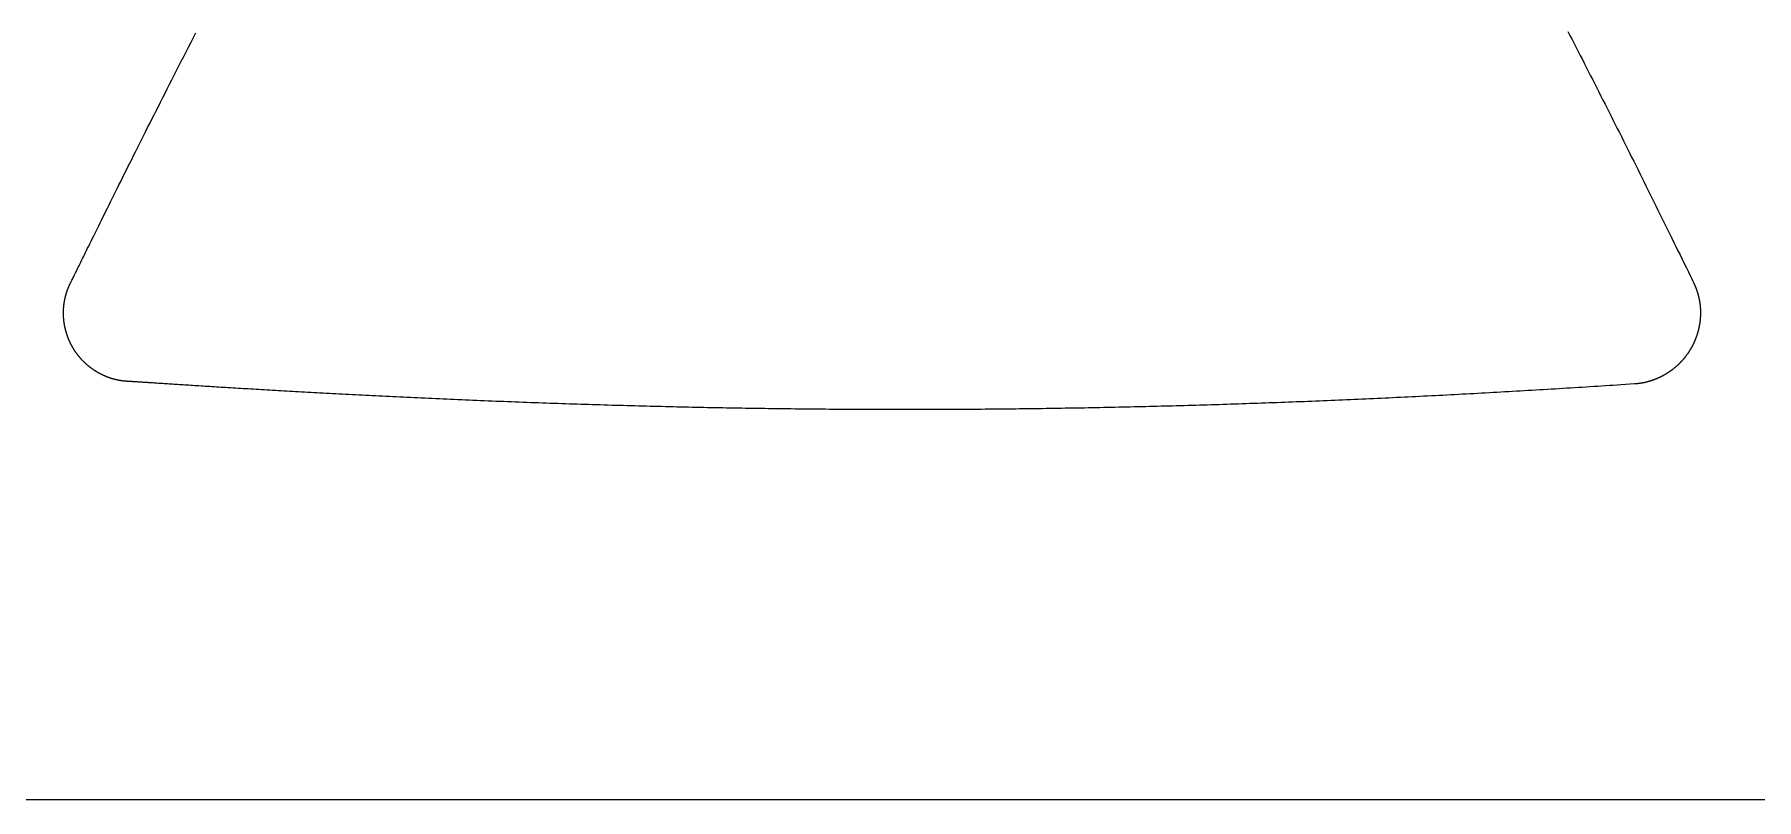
# Model space of a CAD drawing. Extents: x -3 to 136, y 0 to 121.
# Drawn here: x 70.66 to 96.39, y 0 to 11.43 of the extents above; entities that cross this region are included whole.
import ezdxf

# ---------------------------------------------------------------- set-up
doc = ezdxf.new("R2010")
doc.units = 0
doc.layers.get('0').update_dxf_attribs({"linetype": 'CONTINUOUS'})

msp = doc.modelspace()

# ---------------------------------------------------------------- linework, layer by layer
msp.add_lwpolyline([(69.26408, 119.9689, 0.57735027), (64.06792, 119.9689), (-2.59808, 4.5, 0.57735027), (0, 0), (133.332, 0, 0.57735027), (135.93008, 4.5)], format="xyb", close=True)
for points in [[(71.208, 7.72468, 0), (71.2116, 7.73177, 0), (71.2158, 7.74005, 0), (71.2206, 7.7495, 0), (71.2259, 7.76011, 0), (71.2317, 7.77188, 0), (71.2381, 7.78479, 0), (71.2451, 7.79884, 0), (71.2526, 7.81401, 0), (71.2606, 7.8303, 0), (71.2692, 7.8477, 0), (71.2783, 7.86619, 0), (71.288, 7.88577, 0), (71.2981, 7.90642, 0), (71.3088, 7.92815, 0), (71.32, 7.95093, 0), (71.3317, 7.97476, 0), (71.3439, 7.99963, 0), (71.3567, 8.02553, 0), (71.3699, 8.05244, 0), (71.3836, 8.08037, 0), (71.3978, 8.1093, 0), (71.4125, 8.13922, 0), (71.4277, 8.17012, 0), (71.4434, 8.20199, 0), (71.4595, 8.23483, 0), (71.4761, 8.26862, 0), (71.4932, 8.30334, 0), (71.5108, 8.33901, 0), (71.5288, 8.37559, 0), (71.5472, 8.41309, 0), (71.5662, 8.4515, 0), (71.5855, 8.4908, 0), (71.6054, 8.53098, 0), (71.6256, 8.57204, 0), (71.6463, 8.61396, 0), (71.6675, 8.65674, 0), (71.689, 8.70037, 0), (71.711, 8.74484, 0), (71.7334, 8.79013, 0), (71.7562, 8.83624, 0), (71.7795, 8.88315, 0), (71.8032, 8.93087, 0), (71.8272, 8.97937, 0), (71.8517, 9.02866, 0), (71.8765, 9.07871, 0), (71.9018, 9.12952, 0), (71.9275, 9.18109, 0), (71.9535, 9.23339, 0), (71.9799, 9.28643, 0), (72.0067, 9.34019, 0), (72.0339, 9.39465, 0), (72.0614, 9.44983, 0), (72.0894, 9.50569, 0), (72.1176, 9.56224, 0), (72.1463, 9.61946, 0), (72.1753, 9.67734, 0), (72.2046, 9.73588, 0), (72.2343, 9.79506, 0), (72.2644, 9.85488, 0), (72.2948, 9.91532, 0), (72.3255, 9.97638, 0), (72.3565, 10.038, 0), (72.3879, 10.1003, 0), (72.4196, 10.1632, 0), (72.4516, 10.2266, 0), (72.484, 10.2906, 0), (72.5166, 10.3551, 0), (72.5496, 10.4202, 0), (72.5829, 10.4859, 0), (72.6164, 10.552, 0), (72.6503, 10.6187, 0), (72.6845, 10.6859, 0), (72.7189, 10.7536, 0), (72.7537, 10.8218, 0), (72.7887, 10.8905, 0), (72.824, 10.9596, 0), (72.8596, 11.0292, 0), (72.8954, 11.0993, 0), (72.9315, 11.1697, 0), (72.9679, 11.2407, 0), (73.0045, 11.312, 0), (73.0414, 11.3838, 0), (73.0785, 11.456, 0)], [(93.5758, 11.475, 0), (93.6068, 11.4148, 0), (93.6378, 11.3546, 0), (93.6688, 11.2944, 0), (93.6997, 11.2341, 0), (93.7306, 11.1738, 0), (93.7615, 11.1135, 0), (93.7924, 11.0532, 0), (93.8233, 10.9929, 0), (93.8541, 10.9325, 0), (93.8849, 10.8722, 0), (93.9157, 10.8118, 0), (93.9465, 10.7513, 0), (93.9772, 10.6909, 0), (94.008, 10.6304, 0), (94.0387, 10.5699, 0), (94.0694, 10.5094, 0), (94.1001, 10.4489, 0), (94.1307, 10.3883, 0), (94.1614, 10.3277, 0), (94.192, 10.2671, 0), (94.2227, 10.2064, 0), (94.2533, 10.1457, 0), (94.2839, 10.085, 0), (94.3144, 10.0243, 0), (94.345, 9.9635, 0), (94.3755, 9.90269, 0), (94.4061, 9.84184, 0), (94.4366, 9.78097, 0), (94.4671, 9.72006, 0), (94.4976, 9.65912, 0), (94.5281, 9.59814, 0), (94.5586, 9.53712, 0), (94.5891, 9.47607, 0), (94.6195, 9.41498, 0), (94.65, 9.35385, 0), (94.6804, 9.29269, 0), (94.7109, 9.23148, 0), (94.7413, 9.17023, 0), (94.7717, 9.10899, 0), (94.8019, 9.04806, 0), (94.8319, 8.98746, 0), (94.8618, 8.92714, 0), (94.8916, 8.86701, 0), (94.9212, 8.80701, 0), (94.9508, 8.74706, 0), (94.9804, 8.68711, 0), (95.01, 8.62708, 0), (95.0396, 8.5669, 0), (95.0694, 8.5065, 0), (95.0992, 8.44581, 0), (95.1292, 8.38476, 0), (95.1594, 8.32329, 0), (95.1897, 8.26132, 0), (95.2204, 8.19878, 0), (95.2513, 8.13561, 0), (95.2826, 8.07173, 0), (95.3142, 8.00708, 0), (95.3461, 7.9417, 0), (95.3755, 7.88149, 0), (95.4008, 7.82977, 0), (95.4219, 7.78645, 0), (95.439, 7.75144, 0), (95.4521, 7.72468, 0)], [(72.0614, 6.24651, 0), (72.0569, 6.24675, 0), (72.0524, 6.247, 0), (72.0479, 6.24728, 0), (72.0434, 6.24758, 0), (72.0388, 6.2479, 0), (72.0343, 6.24824, 0), (72.0298, 6.2486, 0), (72.0253, 6.24899, 0), (72.0208, 6.24939, 0), (72.0163, 6.24981, 0), (72.0118, 6.25026, 0), (72.0073, 6.25072, 0), (72.0028, 6.25121, 0), (71.9983, 6.25171, 0), (71.9938, 6.25224, 0), (71.9893, 6.25279, 0), (71.9848, 6.25336, 0), (71.9803, 6.25394, 0), (71.9758, 6.25455, 0), (71.9713, 6.25518, 0), (71.9668, 6.25583, 0), (71.9624, 6.2565, 0), (71.9579, 6.25719, 0), (71.9534, 6.2579, 0), (71.949, 6.25864, 0), (71.9445, 6.25939, 0), (71.94, 6.26016, 0), (71.9356, 6.26095, 0), (71.9311, 6.26177, 0), (71.9267, 6.2626, 0), (71.9222, 6.26345, 0), (71.9178, 6.26433, 0), (71.9133, 6.26522, 0), (71.9089, 6.26614, 0), (71.9045, 6.26707, 0), (71.9, 6.26803, 0), (71.8956, 6.269, 0), (71.8912, 6.27, 0), (71.8868, 6.27101, 0), (71.8824, 6.27205, 0), (71.878, 6.2731, 0), (71.8736, 6.27418, 0), (71.8692, 6.27527, 0), (71.8648, 6.27639, 0), (71.8604, 6.27753, 0), (71.856, 6.27868, 0), (71.8516, 6.27986, 0), (71.8473, 6.28105, 0), (71.8429, 6.28227, 0), (71.8385, 6.2835, 0), (71.8342, 6.28476, 0), (71.8298, 6.28603, 0), (71.8255, 6.28733, 0), (71.8212, 6.28864, 0), (71.8168, 6.28997, 0), (71.8125, 6.29133, 0), (71.8082, 6.2927, 0), (71.8039, 6.29409, 0), (71.7996, 6.2955, 0), (71.7953, 6.29693, 0), (71.791, 6.29838, 0), (71.7867, 6.29985, 0), (71.7824, 6.30134, 0), (71.7782, 6.30284, 0), (71.7739, 6.30437, 0), (71.7696, 6.30591, 0), (71.7654, 6.30748, 0), (71.7611, 6.30906, 0), (71.7569, 6.31066, 0), (71.7527, 6.31229, 0), (71.7485, 6.31393, 0), (71.7443, 6.31559, 0), (71.74, 6.31726, 0), (71.7359, 6.31896, 0), (71.7317, 6.32068, 0), (71.7275, 6.32241, 0), (71.7233, 6.32416, 0), (71.7191, 6.32594, 0), (71.715, 6.32773, 0), (71.7108, 6.32954, 0), (71.7067, 6.33137, 0), (71.7026, 6.33321, 0), (71.6984, 6.33508, 0), (71.6943, 6.33696, 0), (71.6902, 6.33887, 0), (71.6861, 6.34079, 0), (71.682, 6.34273, 0), (71.6779, 6.34469, 0), (71.6738, 6.34666, 0), (71.6698, 6.34866, 0), (71.6657, 6.35067, 0), (71.6617, 6.3527, 0), (71.6576, 6.35475, 0), (71.6536, 6.35682, 0), (71.6496, 6.35891, 0), (71.6456, 6.36101, 0), (71.6415, 6.36313, 0), (71.6376, 6.36527, 0), (71.6336, 6.36743, 0), (71.6296, 6.36961, 0), (71.6256, 6.3718, 0), (71.6217, 6.37401, 0), (71.6177, 6.37624, 0), (71.6138, 6.37848, 0), (71.6099, 6.38074, 0), (71.606, 6.38302, 0), (71.6021, 6.38532, 0), (71.5982, 6.38763, 0), (71.5943, 6.38996, 0), (71.5904, 6.39231, 0), (71.5866, 6.39467, 0), (71.5827, 6.39705, 0), (71.5789, 6.39945, 0), (71.5751, 6.40186, 0), (71.5712, 6.40429, 0), (71.5674, 6.40674, 0), (71.5637, 6.4092, 0), (71.5599, 6.41168, 0), (71.5561, 6.41418, 0), (71.5524, 6.41669, 0), (71.5486, 6.41922, 0), (71.5449, 6.42176, 0), (71.5412, 6.42433, 0), (71.5374, 6.4269, 0), (71.5337, 6.4295, 0), (71.5301, 6.43211, 0), (71.5264, 6.43474, 0), (71.5227, 6.43738, 0), (71.5191, 6.44004, 0), (71.5154, 6.44271, 0), (71.5118, 6.4454, 0), (71.5082, 6.44811, 0), (71.5046, 6.45083, 0), (71.501, 6.45357, 0), (71.4974, 6.45633, 0), (71.4939, 6.4591, 0), (71.4903, 6.46188, 0), (71.4868, 6.46468, 0), (71.4832, 6.4675, 0), (71.4797, 6.47033, 0), (71.4762, 6.47318, 0), (71.4727, 6.47604, 0), (71.4692, 6.47892, 0), (71.4658, 6.48181, 0), (71.4623, 6.48472, 0), (71.4589, 6.48765, 0), (71.4555, 6.49059, 0), (71.452, 6.49354, 0), (71.4486, 6.49651, 0), (71.4453, 6.4995, 0), (71.4419, 6.5025, 0), (71.4385, 6.50551, 0), (71.4352, 6.50854, 0), (71.4318, 6.51159, 0), (71.4285, 6.51465, 0), (71.4252, 6.51772, 0), (71.4219, 6.52081, 0), (71.4186, 6.52392, 0), (71.4154, 6.52703, 0), (71.4121, 6.53017, 0), (71.4089, 6.53332, 0), (71.4056, 6.53648, 0), (71.4024, 6.53966, 0), (71.3992, 6.54285, 0), (71.396, 6.54605, 0), (71.3928, 6.54927, 0), (71.3897, 6.55251, 0), (71.3865, 6.55576, 0), (71.3834, 6.55902, 0), (71.3803, 6.5623, 0), (71.3772, 6.56559, 0), (71.3741, 6.56889, 0), (71.371, 6.57221, 0), (71.368, 6.57554, 0), (71.3649, 6.57889, 0), (71.3619, 6.58225, 0), (71.3589, 6.58563, 0), (71.3559, 6.58902, 0), (71.3529, 6.59242, 0), (71.3499, 6.59584, 0), (71.3469, 6.59927, 0), (71.344, 6.60271, 0), (71.3411, 6.60617, 0), (71.3381, 6.60964, 0), (71.3352, 6.61312, 0), (71.3324, 6.61662, 0), (71.3295, 6.62013, 0), (71.3266, 6.62365, 0), (71.3238, 6.62718, 0), (71.321, 6.63073, 0), (71.3182, 6.63429, 0), (71.3154, 6.63785, 0), (71.3126, 6.64144, 0), (71.3098, 6.64503, 0), (71.3071, 6.64863, 0), (71.3044, 6.65225, 0), (71.3017, 6.65587, 0), (71.299, 6.65951, 0), (71.2963, 6.66316, 0), (71.2936, 6.66682, 0), (71.291, 6.67049, 0), (71.2884, 6.67417, 0), (71.2857, 6.67787, 0), (71.2832, 6.68157, 0), (71.2806, 6.68529, 0), (71.278, 6.68902, 0), (71.2755, 6.69275, 0), (71.2729, 6.6965, 0), (71.2704, 6.70026, 0), (71.2679, 6.70403, 0), (71.2655, 6.70781, 0), (71.263, 6.7116, 0), (71.2606, 6.7154, 0), (71.2581, 6.71921, 0), (71.2557, 6.72304, 0), (71.2533, 6.72687, 0), (71.251, 6.73071, 0), (71.2486, 6.73456, 0), (71.2463, 6.73843, 0), (71.2439, 6.7423, 0), (71.2416, 6.74618, 0), (71.2393, 6.75008, 0), (71.2371, 6.75398, 0), (71.2348, 6.75789, 0), (71.2326, 6.76181, 0), (71.2303, 6.76574, 0), (71.2281, 6.76969, 0), (71.2259, 6.77364, 0), (71.2238, 6.7776, 0), (71.2216, 6.78157, 0), (71.2195, 6.78555, 0), (71.2174, 6.78954, 0), (71.2153, 6.79353, 0), (71.2132, 6.79754, 0), (71.2111, 6.80156, 0), (71.2091, 6.80558, 0), (71.207, 6.80962, 0), (71.205, 6.81366, 0), (71.203, 6.81771, 0), (71.2011, 6.82178, 0), (71.1991, 6.82585, 0), (71.1972, 6.82992, 0), (71.1952, 6.83401, 0), (71.1933, 6.83811, 0), (71.1914, 6.84221, 0), (71.1896, 6.84633, 0), (71.1877, 6.85045, 0), (71.1859, 6.85458, 0), (71.1841, 6.85872, 0), (71.1823, 6.86286, 0), (71.1805, 6.86702, 0), (71.1787, 6.87118, 0), (71.177, 6.87535, 0), (71.1753, 6.87953, 0), (71.1736, 6.88372, 0), (71.1719, 6.88791, 0), (71.1702, 6.89212, 0), (71.1686, 6.89633, 0), (71.1669, 6.90055, 0), (71.1653, 6.90477, 0), (71.1637, 6.90901, 0), (71.1621, 6.91325, 0), (71.1606, 6.9175, 0), (71.159, 6.92175, 0), (71.1575, 6.92602, 0), (71.156, 6.93029, 0), (71.1545, 6.93457, 0), (71.153, 6.93885, 0), (71.1516, 6.94314, 0), (71.1502, 6.94744, 0), (71.1488, 6.95175, 0), (71.1474, 6.95606, 0), (71.146, 6.96038, 0), (71.1446, 6.96471, 0), (71.1433, 6.96904, 0), (71.142, 6.97338, 0), (71.1407, 6.97773, 0), (71.1394, 6.98207, 0), (71.1381, 6.98643, 0), (71.1369, 6.99078, 0), (71.1357, 6.99515, 0), (71.1345, 6.99951, 0), (71.1333, 7.00389, 0), (71.1321, 7.00826, 0), (71.131, 7.01264, 0), (71.1299, 7.01703, 0), (71.1288, 7.02142, 0), (71.1277, 7.02581, 0), (71.1266, 7.03021, 0), (71.1256, 7.03461, 0), (71.1246, 7.03901, 0), (71.1236, 7.04342, 0), (71.1226, 7.04784, 0), (71.1216, 7.05226, 0), (71.1207, 7.05668, 0), (71.1197, 7.0611, 0), (71.1188, 7.06553, 0), (71.1179, 7.06996, 0), (71.1171, 7.0744, 0), (71.1162, 7.07883, 0), (71.1154, 7.08328, 0), (71.1146, 7.08772, 0), (71.1138, 7.09217, 0), (71.113, 7.09662, 0), (71.1123, 7.10108, 0), (71.1115, 7.10553, 0), (71.1108, 7.10999, 0), (71.1101, 7.11446, 0), (71.1095, 7.11892, 0), (71.1088, 7.12339, 0), (71.1082, 7.12786, 0), (71.1076, 7.13234, 0), (71.107, 7.13681, 0), (71.1064, 7.14129, 0), (71.1059, 7.14577, 0), (71.1053, 7.15026, 0), (71.1048, 7.15474, 0), (71.1043, 7.15923, 0), (71.1039, 7.16372, 0), (71.1034, 7.16821, 0), (71.103, 7.17271, 0), (71.1026, 7.1772, 0), (71.1022, 7.1817, 0), (71.1018, 7.1862, 0), (71.1014, 7.1907, 0), (71.1011, 7.1952, 0), (71.1008, 7.19971, 0), (71.1005, 7.20422, 0), (71.1002, 7.20872, 0), (71.1, 7.21323, 0), (71.0997, 7.21774, 0), (71.0995, 7.22225, 0), (71.0993, 7.22677, 0), (71.0992, 7.23128, 0), (71.099, 7.23579, 0), (71.0989, 7.24031, 0), (71.0988, 7.24483, 0), (71.0987, 7.24934, 0), (71.0986, 7.25386, 0), (71.0985, 7.25838, 0), (71.0985, 7.2629, 0), (71.0985, 7.26742, 0), (71.0985, 7.27194, 0), (71.0985, 7.27646, 0), (71.0986, 7.28098, 0), (71.0986, 7.2855, 0), (71.0987, 7.29002, 0), (71.0988, 7.29454, 0), (71.099, 7.29907, 0), (71.0991, 7.30359, 0), (71.0993, 7.30811, 0), (71.0995, 7.31263, 0), (71.0997, 7.31715, 0), (71.0999, 7.32167, 0), (71.1001, 7.32619, 0), (71.1004, 7.33071, 0), (71.1007, 7.33523, 0), (71.101, 7.33975, 0), (71.1013, 7.34427, 0), (71.1017, 7.34879, 0), (71.1021, 7.35331, 0), (71.1025, 7.35782, 0), (71.1029, 7.36234, 0), (71.1033, 7.36685, 0), (71.1038, 7.37136, 0), (71.1042, 7.37586, 0), (71.1047, 7.38037, 0), (71.1052, 7.38487, 0), (71.1058, 7.38936, 0), (71.1063, 7.39385, 0), (71.1069, 7.39834, 0), (71.1075, 7.40283, 0), (71.1081, 7.40731, 0), (71.1087, 7.41179, 0), (71.1094, 7.41627, 0), (71.11, 7.42074, 0), (71.1107, 7.42521, 0), (71.1115, 7.42968, 0), (71.1122, 7.43414, 0), (71.1129, 7.4386, 0), (71.1137, 7.44305, 0), (71.1145, 7.4475, 0), (71.1153, 7.45194, 0), (71.1161, 7.45638, 0), (71.117, 7.46082, 0), (71.1179, 7.46525, 0), (71.1188, 7.46968, 0), (71.1197, 7.4741, 0), (71.1206, 7.47852, 0), (71.1215, 7.48294, 0), (71.1225, 7.48735, 0), (71.1235, 7.49175, 0), (71.1245, 7.49615, 0), (71.1255, 7.50055, 0), (71.1266, 7.50494, 0), (71.1277, 7.50932, 0), (71.1288, 7.5137, 0), (71.1299, 7.51808, 0), (71.131, 7.52245, 0), (71.1321, 7.52681, 0), (71.1333, 7.53117, 0), (71.1345, 7.53553, 0), (71.1357, 7.53988, 0), (71.1369, 7.54422, 0), (71.1382, 7.54856, 0), (71.1394, 7.55289, 0), (71.1407, 7.55721, 0), (71.142, 7.56153, 0), (71.1434, 7.56585, 0), (71.1447, 7.57015, 0), (71.1461, 7.57445, 0), (71.1474, 7.57875, 0), (71.1488, 7.58304, 0), (71.1503, 7.58732, 0), (71.1517, 7.5916, 0), (71.1532, 7.59587, 0), (71.1546, 7.60013, 0), (71.1561, 7.60439, 0), (71.1577, 7.60864, 0), (71.1592, 7.61288, 0), (71.1608, 7.61712, 0), (71.1623, 7.62135, 0), (71.1639, 7.62558, 0), (71.1656, 7.62979, 0), (71.1672, 7.634, 0), (71.1688, 7.6382, 0), (71.1705, 7.6424, 0), (71.1722, 7.64659, 0), (71.1739, 7.65077, 0), (71.1757, 7.65494, 0), (71.1774, 7.6591, 0), (71.1792, 7.66326, 0), (71.181, 7.66741, 0), (71.1828, 7.67156, 0), (71.1846, 7.67569, 0), (71.1864, 7.67982, 0), (71.1883, 7.68394, 0), (71.1902, 7.68805, 0), (71.1921, 7.69215, 0), (71.194, 7.69625, 0), (71.196, 7.70033, 0), (71.1979, 7.70441, 0), (71.1999, 7.70848, 0), (71.2019, 7.71254, 0), (71.2039, 7.7166, 0), (71.206, 7.72064, 0), (71.208, 7.72468, 0)], [(95.4521, 7.72468, 0), (95.4541, 7.72052, 0), (95.4561, 7.71635, 0), (95.4581, 7.71218, 0), (95.46, 7.70799, 0), (95.462, 7.7038, 0), (95.4639, 7.6996, 0), (95.4658, 7.69538, 0), (95.4677, 7.69117, 0), (95.4696, 7.68694, 0), (95.4714, 7.6827, 0), (95.4733, 7.67846, 0), (95.4751, 7.67421, 0), (95.4769, 7.66995, 0), (95.4786, 7.66568, 0), (95.4804, 7.6614, 0), (95.4821, 7.65712, 0), (95.4838, 7.65283, 0), (95.4855, 7.64853, 0), (95.4872, 7.64423, 0), (95.4888, 7.63991, 0), (95.4905, 7.63559, 0), (95.4921, 7.63126, 0), (95.4937, 7.62693, 0), (95.4953, 7.62258, 0), (95.4968, 7.61823, 0), (95.4984, 7.61388, 0), (95.4999, 7.60951, 0), (95.5014, 7.60514, 0), (95.5028, 7.60076, 0), (95.5043, 7.59638, 0), (95.5057, 7.59199, 0), (95.5072, 7.58759, 0), (95.5086, 7.58318, 0), (95.5099, 7.57877, 0), (95.5113, 7.57436, 0), (95.5126, 7.56993, 0), (95.514, 7.5655, 0), (95.5153, 7.56107, 0), (95.5165, 7.55662, 0), (95.5178, 7.55217, 0), (95.519, 7.54772, 0), (95.5203, 7.54326, 0), (95.5215, 7.53879, 0), (95.5226, 7.53432, 0), (95.5238, 7.52984, 0), (95.5249, 7.52536, 0), (95.5261, 7.52087, 0), (95.5272, 7.51638, 0), (95.5282, 7.51188, 0), (95.5293, 7.50738, 0), (95.5303, 7.50288, 0), (95.5313, 7.49837, 0), (95.5323, 7.49386, 0), (95.5333, 7.48934, 0), (95.5343, 7.48482, 0), (95.5352, 7.48029, 0), (95.5361, 7.47576, 0), (95.537, 7.47123, 0), (95.5379, 7.46669, 0), (95.5388, 7.46215, 0), (95.5396, 7.4576, 0), (95.5404, 7.45306, 0), (95.5412, 7.4485, 0), (95.542, 7.44395, 0), (95.5427, 7.43939, 0), (95.5435, 7.43483, 0), (95.5442, 7.43026, 0), (95.5449, 7.42569, 0), (95.5456, 7.42112, 0), (95.5462, 7.41655, 0), (95.5469, 7.41197, 0), (95.5475, 7.40739, 0), (95.5481, 7.40281, 0), (95.5486, 7.39822, 0), (95.5492, 7.39364, 0), (95.5497, 7.38905, 0), (95.5502, 7.38445, 0), (95.5507, 7.37986, 0), (95.5512, 7.37526, 0), (95.5516, 7.37066, 0), (95.5521, 7.36606, 0), (95.5525, 7.36145, 0), (95.5529, 7.35685, 0), (95.5532, 7.35224, 0), (95.5536, 7.34763, 0), (95.5539, 7.34301, 0), (95.5542, 7.3384, 0), (95.5545, 7.33378, 0), (95.5548, 7.32917, 0), (95.555, 7.32455, 0), (95.5553, 7.31993, 0), (95.5555, 7.31531, 0), (95.5557, 7.31069, 0), (95.5558, 7.30607, 0), (95.556, 7.30144, 0), (95.5561, 7.29682, 0), (95.5562, 7.2922, 0), (95.5563, 7.28758, 0), (95.5563, 7.28297, 0), (95.5564, 7.27835, 0), (95.5564, 7.27373, 0), (95.5564, 7.26911, 0), (95.5564, 7.26449, 0), (95.5564, 7.25988, 0), (95.5563, 7.25526, 0), (95.5562, 7.25065, 0), (95.5561, 7.24603, 0), (95.556, 7.24142, 0), (95.5559, 7.23681, 0), (95.5557, 7.2322, 0), (95.5555, 7.22759, 0), (95.5553, 7.22298, 0), (95.5551, 7.21837, 0), (95.5549, 7.21377, 0), (95.5546, 7.20917, 0), (95.5544, 7.20456, 0), (95.5541, 7.19996, 0), (95.5537, 7.19536, 0), (95.5534, 7.19077, 0), (95.553, 7.18617, 0), (95.5527, 7.18158, 0), (95.5523, 7.17699, 0), (95.5519, 7.1724, 0), (95.5514, 7.16781, 0), (95.551, 7.16322, 0), (95.5505, 7.15864, 0), (95.55, 7.15406, 0), (95.5495, 7.14948, 0), (95.5489, 7.1449, 0), (95.5484, 7.14033, 0), (95.5478, 7.13576, 0), (95.5472, 7.13119, 0), (95.5466, 7.12662, 0), (95.5459, 7.12206, 0), (95.5453, 7.1175, 0), (95.5446, 7.11294, 0), (95.5439, 7.10839, 0), (95.5432, 7.10383, 0), (95.5425, 7.09929, 0), (95.5417, 7.09474, 0), (95.5409, 7.0902, 0), (95.5401, 7.08566, 0), (95.5393, 7.08112, 0), (95.5385, 7.07659, 0), (95.5376, 7.07206, 0), (95.5368, 7.06754, 0), (95.5359, 7.06301, 0), (95.535, 7.05849, 0), (95.534, 7.05398, 0), (95.5331, 7.04947, 0), (95.5321, 7.04496, 0), (95.5311, 7.04046, 0), (95.5301, 7.03596, 0), (95.5291, 7.03147, 0), (95.528, 7.02698, 0), (95.527, 7.02249, 0), (95.5259, 7.01801, 0), (95.5248, 7.01353, 0), (95.5236, 7.00905, 0), (95.5225, 7.00459, 0), (95.5213, 7.00012, 0), (95.5201, 6.99566, 0), (95.5189, 6.9912, 0), (95.5177, 6.98675, 0), (95.5165, 6.98231, 0), (95.5152, 6.97787, 0), (95.5139, 6.97343, 0), (95.5126, 6.969, 0), (95.5113, 6.96457, 0), (95.51, 6.96015, 0), (95.5086, 6.95574, 0), (95.5072, 6.95133, 0), (95.5058, 6.94692, 0), (95.5044, 6.94252, 0), (95.503, 6.93813, 0), (95.5015, 6.93374, 0), (95.5, 6.92935, 0), (95.4985, 6.92498, 0), (95.497, 6.9206, 0), (95.4955, 6.91624, 0), (95.4939, 6.91188, 0), (95.4924, 6.90753, 0), (95.4908, 6.90318, 0), (95.4892, 6.89884, 0), (95.4876, 6.89451, 0), (95.4859, 6.89019, 0), (95.4842, 6.88588, 0), (95.4826, 6.88157, 0), (95.4809, 6.87727, 0), (95.4792, 6.87298, 0), (95.4774, 6.8687, 0), (95.4757, 6.86442, 0), (95.4739, 6.86016, 0), (95.4721, 6.8559, 0), (95.4703, 6.85165, 0), (95.4685, 6.84741, 0), (95.4666, 6.84318, 0), (95.4648, 6.83895, 0), (95.4629, 6.83474, 0), (95.461, 6.83053, 0), (95.4591, 6.82633, 0), (95.4571, 6.82214, 0), (95.4552, 6.81796, 0), (95.4532, 6.81379, 0), (95.4512, 6.80962, 0), (95.4492, 6.80547, 0), (95.4472, 6.80132, 0), (95.4452, 6.79718, 0), (95.4431, 6.79306, 0), (95.441, 6.78894, 0), (95.4389, 6.78483, 0), (95.4368, 6.78073, 0), (95.4347, 6.77664, 0), (95.4326, 6.77256, 0), (95.4304, 6.76848, 0), (95.4282, 6.76442, 0), (95.426, 6.76037, 0), (95.4238, 6.75633, 0), (95.4216, 6.75229, 0), (95.4193, 6.74827, 0), (95.4171, 6.74425, 0), (95.4148, 6.74025, 0), (95.4125, 6.73626, 0), (95.4102, 6.73227, 0), (95.4078, 6.7283, 0), (95.4055, 6.72433, 0), (95.4031, 6.72038, 0), (95.4007, 6.71643, 0), (95.3983, 6.7125, 0), (95.3959, 6.70858, 0), (95.3935, 6.70466, 0), (95.391, 6.70076, 0), (95.3885, 6.69687, 0), (95.386, 6.69299, 0), (95.3835, 6.68911, 0), (95.381, 6.68525, 0), (95.3785, 6.6814, 0), (95.3759, 6.67756, 0), (95.3734, 6.67374, 0), (95.3708, 6.66992, 0), (95.3682, 6.66611, 0), (95.3656, 6.66232, 0), (95.3629, 6.65853, 0), (95.3603, 6.65476, 0), (95.3576, 6.651, 0), (95.3549, 6.64725, 0), (95.3522, 6.64351, 0), (95.3495, 6.63978, 0), (95.3468, 6.63606, 0), (95.344, 6.63235, 0), (95.3412, 6.62866, 0), (95.3385, 6.62498, 0), (95.3357, 6.62131, 0), (95.3329, 6.61765, 0), (95.33, 6.614, 0), (95.3272, 6.61036, 0), (95.3243, 6.60674, 0), (95.3214, 6.60313, 0), (95.3185, 6.59953, 0), (95.3156, 6.59594, 0), (95.3127, 6.59236, 0), (95.3098, 6.5888, 0), (95.3068, 6.58525, 0), (95.3038, 6.58171, 0), (95.3008, 6.57818, 0), (95.2978, 6.57467, 0), (95.2948, 6.57117, 0), (95.2918, 6.56768, 0), (95.2887, 6.5642, 0), (95.2857, 6.56073, 0), (95.2826, 6.55728, 0), (95.2795, 6.55384, 0), (95.2764, 6.55042, 0), (95.2733, 6.54701, 0), (95.2701, 6.54361, 0), (95.267, 6.54023, 0), (95.2638, 6.53686, 0), (95.2606, 6.53351, 0), (95.2574, 6.53017, 0), (95.2542, 6.52684, 0), (95.251, 6.52353, 0), (95.2477, 6.52023, 0), (95.2445, 6.51695, 0), (95.2412, 6.51368, 0), (95.238, 6.51043, 0), (95.2347, 6.50719, 0), (95.2314, 6.50397, 0), (95.228, 6.50076, 0), (95.2247, 6.49757, 0), (95.2214, 6.49439, 0), (95.218, 6.49122, 0), (95.2146, 6.48807, 0), (95.2112, 6.48494, 0), (95.2078, 6.48182, 0), (95.2044, 6.47871, 0), (95.201, 6.47562, 0), (95.1976, 6.47255, 0), (95.1941, 6.46949, 0), (95.1907, 6.46644, 0), (95.1872, 6.46341, 0), (95.1837, 6.4604, 0), (95.1802, 6.4574, 0), (95.1767, 6.45442, 0), (95.1731, 6.45145, 0), (95.1696, 6.4485, 0), (95.1661, 6.44556, 0), (95.1625, 6.44264, 0), (95.1589, 6.43973, 0), (95.1553, 6.43684, 0), (95.1517, 6.43397, 0), (95.1481, 6.43111, 0), (95.1445, 6.42826, 0), (95.1408, 6.42544, 0), (95.1372, 6.42262, 0), (95.1335, 6.41983, 0), (95.1298, 6.41705, 0), (95.1262, 6.41428, 0), (95.1225, 6.41154, 0), (95.1187, 6.4088, 0), (95.115, 6.40609, 0), (95.1113, 6.40339, 0), (95.1075, 6.4007, 0), (95.1038, 6.39804, 0), (95.1, 6.39538, 0), (95.0962, 6.39275, 0), (95.0924, 6.39013, 0), (95.0886, 6.38753, 0), (95.0848, 6.38494, 0), (95.081, 6.38237, 0), (95.0772, 6.37982, 0), (95.0733, 6.37729, 0), (95.0695, 6.37477, 0), (95.0656, 6.37226, 0), (95.0617, 6.36978, 0), (95.0578, 6.36731, 0), (95.0539, 6.36485, 0), (95.05, 6.36242, 0), (95.0461, 6.36, 0), (95.0421, 6.3576, 0), (95.0382, 6.35521, 0), (95.0342, 6.35285, 0), (95.0302, 6.35049, 0), (95.0263, 6.34816, 0), (95.0223, 6.34584, 0), (95.0183, 6.34354, 0), (95.0143, 6.34126, 0), (95.0102, 6.339, 0), (95.0062, 6.33675, 0), (95.0022, 6.33452, 0), (94.9981, 6.33231, 0), (94.994, 6.33011, 0), (94.99, 6.32793, 0), (94.9859, 6.32577, 0), (94.9818, 6.32363, 0), (94.9777, 6.3215, 0), (94.9736, 6.3194, 0), (94.9694, 6.31731, 0), (94.9653, 6.31523, 0), (94.9612, 6.31318, 0), (94.957, 6.31114, 0), (94.9529, 6.30912, 0), (94.9487, 6.30712, 0), (94.9445, 6.30514, 0), (94.9403, 6.30318, 0), (94.9361, 6.30124, 0), (94.9319, 6.29931, 0), (94.9277, 6.29741, 0), (94.9235, 6.29552, 0), (94.9193, 6.29365, 0), (94.915, 6.2918, 0), (94.9108, 6.28997, 0), (94.9065, 6.28816, 0), (94.9023, 6.28637, 0), (94.898, 6.28459, 0), (94.8938, 6.28284, 0), (94.8895, 6.28111, 0), (94.8852, 6.27939, 0), (94.8809, 6.27769, 0), (94.8766, 6.27601, 0), (94.8723, 6.27436, 0), (94.868, 6.27272, 0), (94.8637, 6.2711, 0), (94.8594, 6.26949, 0), (94.855, 6.26791, 0), (94.8507, 6.26635, 0), (94.8463, 6.26481, 0), (94.842, 6.26328, 0), (94.8376, 6.26178, 0), (94.8333, 6.26029, 0), (94.8289, 6.25883, 0), (94.8245, 6.25738, 0), (94.8202, 6.25596, 0), (94.8158, 6.25455, 0), (94.8114, 6.25316, 0), (94.807, 6.25179, 0), (94.8026, 6.25044, 0), (94.7982, 6.24911, 0), (94.7937, 6.24781, 0), (94.7893, 6.24652, 0), (94.7849, 6.24525, 0), (94.7805, 6.244, 0), (94.776, 6.24277, 0), (94.7716, 6.24155, 0), (94.7671, 6.24036, 0), (94.7627, 6.23919, 0), (94.7582, 6.23804, 0), (94.7538, 6.23691, 0), (94.7493, 6.2358, 0), (94.7448, 6.23471, 0), (94.7403, 6.23364, 0), (94.7358, 6.23258, 0), (94.7314, 6.23155, 0), (94.7269, 6.23054, 0), (94.7224, 6.22955, 0), (94.7179, 6.22858, 0), (94.7134, 6.22763, 0), (94.7089, 6.22669, 0), (94.7043, 6.22578, 0), (94.6998, 6.22489, 0), (94.6953, 6.22402, 0), (94.6908, 6.22317, 0), (94.6862, 6.22234, 0), (94.6817, 6.22153, 0), (94.6772, 6.22074, 0), (94.6726, 6.21997, 0), (94.6681, 6.21922, 0), (94.6635, 6.21849, 0), (94.659, 6.21779, 0), (94.6544, 6.2171, 0), (94.6498, 6.21643, 0), (94.6453, 6.21578, 0), (94.6407, 6.21516, 0), (94.6361, 6.21455, 0), (94.6316, 6.21397, 0), (94.627, 6.2134, 0), (94.6224, 6.21286, 0), (94.6178, 6.21234, 0), (94.6132, 6.21183, 0), (94.6086, 6.21135, 0), (94.604, 6.21089, 0), (94.5994, 6.21045, 0), (94.5948, 6.21003, 0), (94.5902, 6.20963, 0), (94.5856, 6.20925, 0), (94.581, 6.20889, 0), (94.5764, 6.20856, 0), (94.5718, 6.20824, 0)], [(94.5718, 6.20824, 0), (94.3691, 6.19487, 0), (94.3109, 6.19106, 0), (94.2529, 6.18728, 0), (94.1951, 6.18353, 0), (94.1374, 6.17979, 0), (94.0797, 6.17608, 0), (94.0219, 6.17237, 0), (93.9639, 6.16868, 0), (93.906, 6.16499, 0), (93.8481, 6.16133, 0), (93.7902, 6.15769, 0), (93.7323, 6.15406, 0), (93.6744, 6.15045, 0), (93.6166, 6.14686, 0), (93.5588, 6.14329, 0), (93.501, 6.13973, 0), (93.4431, 6.13619, 0), (93.3853, 6.13267, 0), (93.3275, 6.12917, 0), (93.2697, 6.12568, 0), (93.2119, 6.12221, 0), (93.1541, 6.11876, 0), (93.0963, 6.11533, 0), (93.0385, 6.11191, 0), (92.9807, 6.10851, 0), (92.9229, 6.10513, 0), (92.8651, 6.10177, 0), (92.8072, 6.09842, 0), (92.7494, 6.09509, 0), (92.6915, 6.09177, 0), (92.6336, 6.08848, 0), (92.5758, 6.0852, 0), (92.5179, 6.08195, 0), (92.4601, 6.07871, 0), (92.4023, 6.07549, 0), (92.3445, 6.07229, 0), (92.2867, 6.0691, 0), (92.2289, 6.06594, 0), (92.1711, 6.0628, 0), (92.1134, 6.05967, 0), (92.0556, 6.05657, 0), (91.9979, 6.05348, 0), (91.9401, 6.05041, 0), (91.8824, 6.04736, 0), (91.8246, 6.04434, 0), (91.7669, 6.04133, 0), (91.7092, 6.03834, 0), (91.6515, 6.03536, 0), (91.5938, 6.03241, 0), (91.5361, 6.02948, 0), (91.4784, 6.02657, 0), (91.4208, 6.02367, 0), (91.3631, 6.0208, 0), (91.3054, 6.01794, 0), (91.2477, 6.01511, 0), (91.1901, 6.01229, 0), (91.1324, 6.0095, 0), (91.0748, 6.00672, 0), (91.0171, 6.00396, 0), (90.9594, 6.00123, 0), (90.9018, 5.99851, 0), (90.8441, 5.99581, 0), (90.7865, 5.99313, 0), (90.7289, 5.99048, 0), (90.6712, 5.98784, 0), (90.6136, 5.98522, 0), (90.5559, 5.98262, 0), (90.4983, 5.98004, 0), (90.4406, 5.97748, 0), (90.383, 5.97494, 0), (90.3253, 5.97243, 0), (90.2677, 5.96993, 0), (90.21, 5.96745, 0), (90.1524, 5.96499, 0), (90.0947, 5.96255, 0), (90.037, 5.96013, 0), (89.9794, 5.95774, 0), (89.9217, 5.95536, 0), (89.864, 5.953, 0), (89.8064, 5.95066, 0), (89.7487, 5.94835, 0), (89.691, 5.94605, 0), (89.6333, 5.94377, 0), (89.5756, 5.94152, 0), (89.5179, 5.93928, 0), (89.4602, 5.93707, 0), (89.4025, 5.93487, 0), (89.3447, 5.9327, 0), (89.287, 5.93055, 0), (89.2293, 5.92841, 0), (89.1715, 5.9263, 0), (89.1137, 5.92421, 0), (89.056, 5.92214, 0), (88.9982, 5.92009, 0), (88.9404, 5.91806, 0), (88.8826, 5.91605, 0), (88.8248, 5.91406, 0), (88.767, 5.91209, 0), (88.7092, 5.91015, 0), (88.6513, 5.90822, 0), (88.5935, 5.90632, 0), (88.5356, 5.90444, 0), (88.4777, 5.90257, 0), (88.4199, 5.90073, 0), (88.362, 5.89892, 0), (88.3042, 5.89712, 0), (88.2464, 5.89535, 0), (88.1887, 5.89359, 0), (88.1309, 5.89186, 0), (88.0732, 5.89016, 0), (88.0155, 5.88847, 0), (87.9579, 5.88681, 0), (87.9002, 5.88517, 0), (87.8426, 5.88355, 0), (87.785, 5.88195, 0), (87.7274, 5.88038, 0), (87.6698, 5.87882, 0), (87.6123, 5.87729, 0), (87.5548, 5.87579, 0), (87.4973, 5.8743, 0), (87.4398, 5.87283, 0), (87.3823, 5.87139, 0), (87.3249, 5.86997, 0), (87.2675, 5.86857, 0), (87.2101, 5.8672, 0), (87.1527, 5.86584, 0), (87.0953, 5.86451, 0), (87.038, 5.8632, 0), (86.9806, 5.86192, 0), (86.9233, 5.86065, 0), (86.866, 5.85941, 0), (86.8088, 5.85818, 0), (86.7515, 5.85699, 0), (86.6942, 5.85581, 0), (86.637, 5.85465, 0), (86.5798, 5.85352, 0), (86.5226, 5.85241, 0), (86.4654, 5.85132, 0), (86.4082, 5.85025, 0), (86.3511, 5.84921, 0), (86.294, 5.84818, 0), (86.2368, 5.84718, 0), (86.1797, 5.8462, 0), (86.1226, 5.84524, 0), (86.0655, 5.84431, 0), (86.0085, 5.8434, 0), (85.9514, 5.8425, 0), (85.8944, 5.84164, 0), (85.8373, 5.84079, 0), (85.7803, 5.83996, 0), (85.7233, 5.83916, 0), (85.6663, 5.83838, 0), (85.6093, 5.83762, 0), (85.5523, 5.83688, 0), (85.4954, 5.83617, 0), (85.4384, 5.83547, 0), (85.3815, 5.8348, 0), (85.3245, 5.83415, 0), (85.2676, 5.83352, 0), (85.2107, 5.83292, 0), (85.1538, 5.83233, 0), (85.0969, 5.83177, 0), (85.04, 5.83123, 0), (84.9831, 5.83071, 0), (84.9263, 5.83022, 0), (84.8694, 5.82974, 0), (84.8125, 5.82929, 0), (84.7557, 5.82886, 0), (84.6989, 5.82845, 0), (84.642, 5.82806, 0), (84.5852, 5.8277, 0), (84.5284, 5.82736, 0), (84.4715, 5.82704, 0), (84.4147, 5.82674, 0), (84.3579, 5.82646, 0), (84.3011, 5.8262, 0), (84.2443, 5.82597, 0), (84.1875, 5.82576, 0), (84.1307, 5.82557, 0), (84.074, 5.8254, 0), (84.0172, 5.82526, 0), (83.9604, 5.82513, 0), (83.9036, 5.82503, 0), (83.8469, 5.82495, 0), (83.7901, 5.82489, 0), (83.7333, 5.82485, 0), (83.6766, 5.82484, 0), (83.6198, 5.82485, 0), (83.563, 5.82488, 0), (83.5063, 5.82493, 0), (83.4495, 5.825, 0), (83.3928, 5.82509, 0), (83.336, 5.82521, 0), (83.2792, 5.82535, 0), (83.2225, 5.82551, 0), (83.1657, 5.82569, 0), (83.109, 5.82589, 0), (83.0522, 5.82612, 0), (82.9955, 5.82636, 0), (82.9387, 5.82663, 0), (82.8819, 5.82692, 0), (82.8252, 5.82723, 0), (82.7684, 5.82757, 0), (82.7116, 5.82792, 0), (82.6549, 5.8283, 0), (82.5981, 5.8287, 0), (82.5413, 5.82912, 0), (82.4845, 5.82957, 0), (82.4277, 5.83003, 0), (82.3709, 5.83052, 0), (82.3141, 5.83102, 0), (82.2573, 5.83155, 0), (82.2005, 5.83211, 0), (82.1437, 5.83268, 0), (82.0869, 5.83327, 0), (82.0301, 5.83389, 0), (81.9733, 5.83453, 0), (81.9164, 5.83519, 0), (81.8596, 5.83587, 0), (81.8027, 5.83658, 0), (81.7459, 5.8373, 0), (81.689, 5.83805, 0), (81.6322, 5.83882, 0), (81.5753, 5.83961, 0), (81.5184, 5.84042, 0), (81.4615, 5.84125, 0), (81.4046, 5.84211, 0), (81.3477, 5.84299, 0), (81.2908, 5.84388, 0), (81.2338, 5.8448, 0), (81.1769, 5.84575, 0), (81.1199, 5.84671, 0), (81.063, 5.8477, 0), (81.006, 5.8487, 0), (80.949, 5.84973, 0), (80.892, 5.85078, 0), (80.835, 5.85186, 0), (80.778, 5.85295, 0), (80.721, 5.85406, 0), (80.6639, 5.8552, 0), (80.6069, 5.85636, 0), (80.5498, 5.85754, 0), (80.4927, 5.85874, 0), (80.4357, 5.85997, 0), (80.3785, 5.86121, 0), (80.3214, 5.86248, 0), (80.2643, 5.86377, 0), (80.2071, 5.86508, 0), (80.15, 5.86641, 0), (80.0928, 5.86776, 0), (80.0356, 5.86914, 0), (79.9784, 5.87053, 0), (79.9212, 5.87195, 0), (79.8639, 5.87339, 0), (79.8067, 5.87485, 0), (79.7494, 5.87633, 0), (79.6921, 5.87784, 0), (79.6348, 5.87936, 0), (79.5775, 5.88091, 0), (79.5201, 5.88248, 0), (79.4628, 5.88407, 0), (79.4054, 5.88568, 0), (79.348, 5.88732, 0), (79.2906, 5.88897, 0), (79.2332, 5.89065, 0), (79.1757, 5.89235, 0), (79.1182, 5.89407, 0), (79.0607, 5.89581, 0), (79.0032, 5.89757, 0), (78.9457, 5.89936, 0), (78.8881, 5.90116, 0), (78.8306, 5.90299, 0), (78.773, 5.90484, 0), (78.7153, 5.90671, 0), (78.6577, 5.9086, 0), (78.6, 5.91051, 0), (78.5424, 5.91245, 0), (78.4846, 5.91441, 0), (78.4269, 5.91638, 0), (78.3692, 5.91838, 0), (78.3114, 5.9204, 0), (78.2536, 5.92245, 0), (78.1958, 5.92451, 0), (78.1379, 5.92659, 0), (78.08, 5.9287, 0), (78.0221, 5.93083, 0), (77.9642, 5.93298, 0), (77.9063, 5.93515, 0), (77.8483, 5.93734, 0), (77.7903, 5.93956, 0), (77.7323, 5.94179, 0), (77.6744, 5.94404, 0), (77.6167, 5.94631, 0), (77.5591, 5.94858, 0), (77.5017, 5.95088, 0), (77.4445, 5.95318, 0), (77.3874, 5.9555, 0), (77.3305, 5.95783, 0), (77.2737, 5.96017, 0), (77.2171, 5.96252, 0), (77.1607, 5.96489, 0), (77.1044, 5.96727, 0), (77.0483, 5.96965, 0), (76.9924, 5.97205, 0), (76.9367, 5.97446, 0), (76.8812, 5.97688, 0), (76.8258, 5.9793, 0), (76.7707, 5.98174, 0), (76.7157, 5.98418, 0), (76.6609, 5.98663, 0), (76.6064, 5.98909, 0), (76.552, 5.99156, 0), (76.4978, 5.99404, 0), (76.4438, 5.99652, 0), (76.39, 5.99901, 0), (76.3365, 6.0015, 0), (76.2831, 6.004, 0), (76.23, 6.00651, 0), (76.177, 6.00902, 0), (76.1243, 6.01153, 0), (76.0718, 6.01405, 0), (76.0196, 6.01658, 0), (75.9675, 6.0191, 0), (75.9157, 6.02163, 0), (75.8641, 6.02417, 0), (75.8128, 6.0267, 0), (75.7617, 6.02924, 0), (75.7108, 6.03178, 0), (75.6601, 6.03432, 0), (75.6097, 6.03687, 0), (75.5596, 6.03941, 0), (75.5097, 6.04196, 0), (75.46, 6.0445, 0), (75.4106, 6.04705, 0), (75.3615, 6.04959, 0), (75.3126, 6.05213, 0), (75.2639, 6.05468, 0), (75.2156, 6.05722, 0), (75.1675, 6.05975, 0), (75.1196, 6.06229, 0), (75.072, 6.06482, 0), (75.0248, 6.06735, 0), (74.9777, 6.06988, 0), (74.931, 6.0724, 0), (74.8845, 6.07492, 0), (74.8383, 6.07744, 0), (74.7924, 6.07995, 0), (74.7468, 6.08245, 0), (74.7015, 6.08495, 0), (74.6565, 6.08745, 0), (74.6117, 6.08993, 0), (74.5673, 6.09242, 0), (74.5231, 6.09489, 0), (74.4793, 6.09736, 0), (74.4357, 6.09982, 0), (74.3925, 6.10227, 0), (74.3496, 6.10471, 0), (74.307, 6.10715, 0), (74.2647, 6.10957, 0), (74.2227, 6.11199, 0), (74.181, 6.11439, 0), (74.1397, 6.11679, 0), (74.0987, 6.11918, 0), (74.058, 6.12155, 0), (74.0176, 6.12392, 0), (73.9776, 6.12627, 0), (73.9379, 6.12861, 0), (73.8985, 6.13094, 0), (73.8595, 6.13325, 0), (73.8208, 6.13556, 0), (73.7825, 6.13785, 0), (73.7445, 6.14012, 0), (73.7069, 6.14239, 0), (73.6696, 6.14464, 0), (73.6326, 6.14687, 0), (73.596, 6.14909, 0), (73.5598, 6.15129, 0), (73.5239, 6.15348, 0), (73.4884, 6.15565, 0), (73.4533, 6.15781, 0), (73.4185, 6.15995, 0), (73.3841, 6.16207, 0), (73.3501, 6.16417, 0), (73.3165, 6.16626, 0), (73.2832, 6.16833, 0), (73.2503, 6.17038, 0), (73.2178, 6.17241, 0), (73.1857, 6.17442, 0), (73.1539, 6.17641, 0), (73.1226, 6.17839, 0), (73.0916, 6.18034, 0), (73.0611, 6.18227, 0), (73.0309, 6.18418, 0), (73.0012, 6.18607, 0), (72.9718, 6.18794, 0), (72.9429, 6.18978, 0), (72.9143, 6.19161, 0), (72.8862, 6.19341, 0), (72.8585, 6.19518, 0), (72.8312, 6.19694, 0), (72.8043, 6.19867, 0), (72.7778, 6.20038, 0), (72.7518, 6.20206, 0), (72.7261, 6.20371, 0), (72.701, 6.20535, 0), (72.6762, 6.20695, 0), (72.6519, 6.20853, 0), (72.628, 6.21009, 0), (72.6045, 6.21162, 0), (72.5815, 6.21312, 0), (72.5589, 6.21459, 0), (72.5368, 6.21604, 0), (72.5151, 6.21745, 0), (72.4939, 6.21884, 0), (72.4731, 6.22021, 0), (72.4528, 6.22154, 0), (72.4329, 6.22284, 0), (72.4135, 6.22411, 0), (72.3945, 6.22536, 0), (72.376, 6.22657, 0), (72.358, 6.22775, 0), (72.3405, 6.2289, 0), (72.3234, 6.23002, 0), (72.3068, 6.23111, 0), (72.2907, 6.23216, 0), (72.275, 6.23318, 0), (72.2598, 6.23417, 0), (72.2452, 6.23513, 0), (72.231, 6.23605, 0), (72.2173, 6.23694, 0), (72.204, 6.23779, 0), (72.1913, 6.23861, 0), (72.1791, 6.2394, 0), (72.1674, 6.24015, 0), (72.1561, 6.24086, 0), (72.1454, 6.24154, 0), (72.1352, 6.24218, 0), (72.1255, 6.24278, 0), (72.1163, 6.24335, 0), (72.1076, 6.24388, 0), (72.0995, 6.24437, 0), (72.0918, 6.24483, 0), (72.0847, 6.24524, 0), (72.0781, 6.24562, 0), (72.072, 6.24595, 0), (72.0665, 6.24625, 0), (72.0614, 6.24651, 0)]]:
    msp.add_polyline3d(points)

doc.saveas('drawing.dxf')
